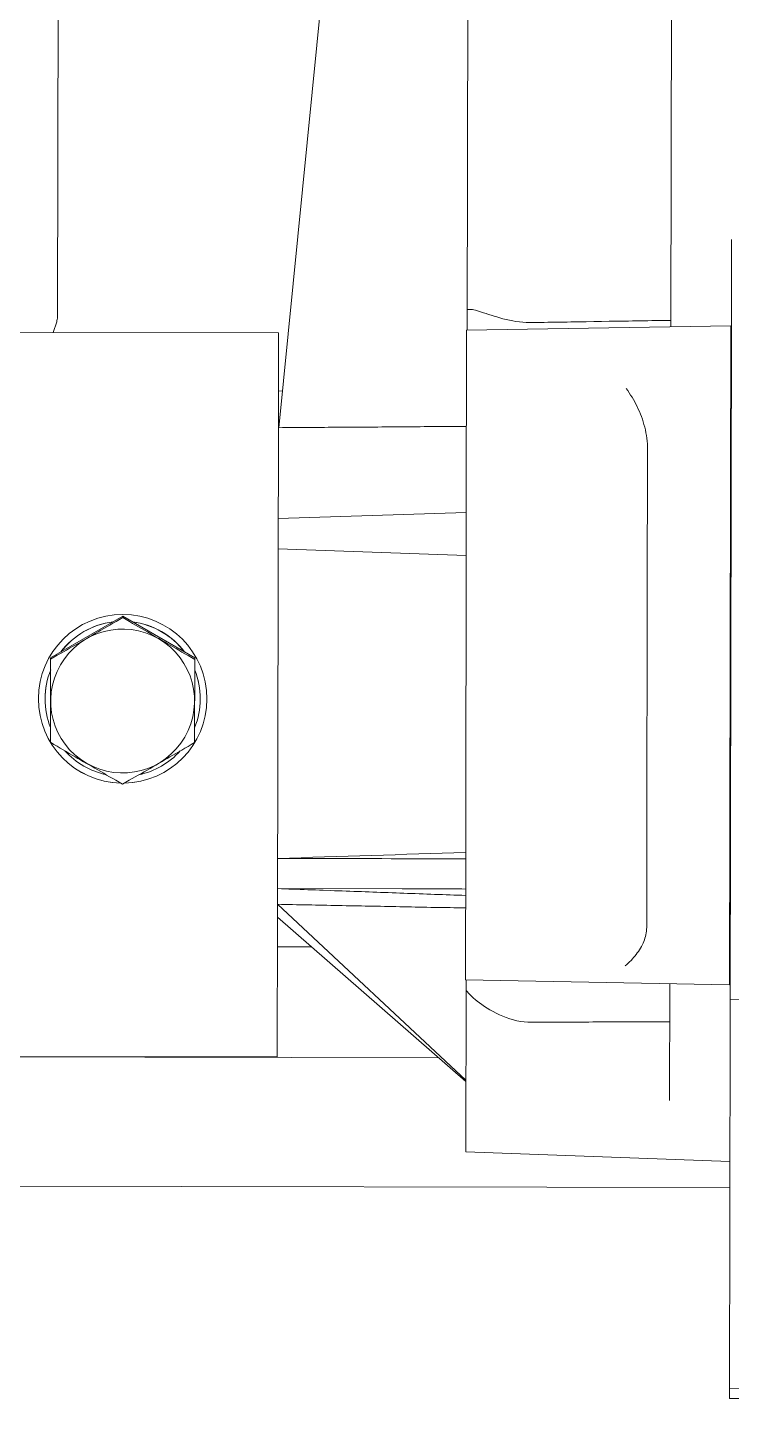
# Model space of a CAD drawing. Extents: x 766778 to 845620, y 133762 to 209800.
# Drawn here: x 786366.8 to 786460.1, y 190182.4 to 190364.5 of the extents above; entities that cross this region are included whole.
import ezdxf

# ---------------------------------------------------------------- set-up
doc = ezdxf.new("R2010")
doc.units = 0
doc.header["$MEASUREMENT"] = 0
doc.layers.get('0').update_dxf_attribs({"color": 1, "linetype": 'CONTINUOUS'})
doc.layers.add('LA-4748_SHOWN', color=2, linetype='CONTINUOUS', lineweight=53)

# ---------------------------------------------------------------- blocks, each defined once
blk = doc.blocks.new('ENGINE')
at = {"layer": 'LA-4748_SHOWN', "color": 252, "lineweight": 5}
for p, q in [((945373.67, 205015.91), (945374.34, 205143.58)), ((945400.67, 205016.23), (945401.31, 205137.69)), ((945348.66, 205003.05), (945358.09, 205094.96)), ((945319.72, 205081.75), (945319.38, 205017.8)), ((945408.74, 205027.78), (945408.68, 205016.53)), ((945373.69, 205018.61), (945374.08, 205018.62)), ((945374.23, 205018.62), (945374.08, 205018.62)), ((945374.4, 205018.6), (945374.23, 205018.62)), ((945374.58, 205018.56), (945374.4, 205018.6)), ((945374.8, 205018.51), (945374.58, 205018.56)), ((945375.03, 205018.45), (945374.8, 205018.51)), ((945375.29, 205018.37), (945375.03, 205018.45)), ((945375.56, 205018.28), (945375.29, 205018.37)), ((945375.86, 205018.18), (945375.56, 205018.28)), ((945376.18, 205018.08), (945375.86, 205018.18)), ((945376.52, 205017.97), (945376.18, 205018.08)), ((945376.87, 205017.85), (945376.52, 205017.97)), ((945377.23, 205017.73), (945376.87, 205017.85)), ((945377.61, 205017.62), (945377.23, 205017.73)), ((945378.01, 205017.5), (945377.61, 205017.62)), ((945264.66, 205016.04), (945348.67, 205015.6)), ((945319.28, 205017.18), (945318.81, 205015.76)), ((945373.46, 204990.59), (945373.59, 205015.9)), ((945373.59, 205015.9), (945408.6, 205016.33)), ((945378.41, 205017.39), (945378.01, 205017.5)), ((945378.83, 205017.28), (945378.41, 205017.39)), ((945379.26, 205017.19), (945378.83, 205017.28)), ((945379.7, 205017.1), (945379.26, 205017.19)), ((945380.14, 205017.02), (945379.7, 205017.1)), ((945380.59, 205016.96), (945380.14, 205017.02)), ((945381.04, 205016.91), (945380.59, 205016.96)), ((945381.48, 205016.88), (945381.04, 205016.91)), ((945381.92, 205016.87), (945381.48, 205016.88)), ((945382.36, 205016.86), (945381.92, 205016.87)), ((945382.87, 205016.87), (945382.36, 205016.86)), ((945383.37, 205016.88), (945382.87, 205016.87)), ((945383.88, 205016.88), (945383.37, 205016.88)), ((945384.38, 205016.89), (945383.88, 205016.88)), ((945384.38, 205016.89), (945385.39, 205016.9)), ((945385.9, 205016.91), (945385.39, 205016.9)), ((945386.41, 205016.92), (945385.9, 205016.91)), ((945386.91, 205016.92), (945386.41, 205016.92)), ((945387.42, 205016.93), (945386.91, 205016.92)), ((945387.93, 205016.93), (945387.42, 205016.93)), ((945388.44, 205016.94), (945387.93, 205016.93)), ((945388.94, 205016.95), (945388.44, 205016.94)), ((945389.45, 205016.95), (945388.94, 205016.95)), ((945389.45, 205016.95), (945390.47, 205016.97)), ((945390.97, 205016.97), (945390.47, 205016.97)), ((945391.48, 205016.98), (945390.97, 205016.97)), ((945391.48, 205016.98), (945392.5, 205016.99)), ((945393.01, 205017), (945392.5, 205016.99)), ((945393.52, 205017), (945393.01, 205017)), ((945394.03, 205017.01), (945393.52, 205017)), ((945394.54, 205017.02), (945394.03, 205017.01)), ((945395.05, 205017.02), (945394.54, 205017.02)), ((945395.56, 205017.03), (945395.05, 205017.02)), ((945396.07, 205017.04), (945395.56, 205017.03)), ((945396.58, 205017.04), (945396.07, 205017.04)), ((945397.09, 205017.05), (945396.58, 205017.04)), ((945397.61, 205017.06), (945397.09, 205017.05)), ((945398.12, 205017.06), (945397.61, 205017.06)), ((945398.63, 205017.07), (945398.12, 205017.06)), ((945399.14, 205017.07), (945398.63, 205017.07)), ((945399.65, 205017.08), (945399.14, 205017.07)), ((945400.17, 205017.09), (945399.65, 205017.08)), ((945400.68, 205017.09), (945400.17, 205017.09)), ((945408.14, 204929.06), (945408.6, 205016.33)), ((945408.21, 204927.17), (945408.68, 205016.53)), ((945348.62, 205005.08), (945348.67, 205015.6)), ((945349.16, 205007.92), (945348.63, 205007.91)), ((945394.72, 205008.1), (945394.92, 205007.81)), ((945394.92, 205007.81), (945395.11, 205007.52)), ((945395.11, 205007.52), (945395.3, 205007.22)), ((945395.3, 205007.22), (945395.48, 205006.92)), ((945395.48, 205006.92), (945395.66, 205006.62)), ((945395.66, 205006.62), (945395.83, 205006.31)), ((945348.26, 204938.11), (945348.62, 205005.08)), ((945395.83, 205006.31), (945395.99, 205006)), ((945395.99, 205006), (945396.15, 205005.68)), ((945396.15, 205005.68), (945396.3, 205005.35)), ((945396.3, 205005.35), (945396.45, 205005.02)), ((945396.45, 205005.02), (945396.59, 205004.69)), ((945349.17, 205003.06), (945348.66, 205003.05)), ((945349.67, 205003.06), (945349.17, 205003.06)), ((945350.17, 205003.06), (945349.67, 205003.06)), ((945350.68, 205003.06), (945350.17, 205003.06)), ((945351.18, 205003.06), (945350.68, 205003.06)), ((945351.69, 205003.07), (945351.18, 205003.06)), ((945352.19, 205003.07), (945351.69, 205003.07)), ((945352.69, 205003.07), (945352.19, 205003.07)), ((945353.2, 205003.07), (945352.69, 205003.07)), ((945353.7, 205003.07), (945353.2, 205003.07)), ((945353.7, 205003.07), (945354.71, 205003.08)), ((945355.22, 205003.08), (945354.71, 205003.08)), ((945355.73, 205003.08), (945355.22, 205003.08)), ((945356.23, 205003.08), (945355.73, 205003.08)), ((945356.74, 205003.08), (945356.23, 205003.08)), ((945357.24, 205003.09), (945356.74, 205003.08)), ((945357.75, 205003.09), (945357.24, 205003.09)), ((945358.26, 205003.09), (945357.75, 205003.09)), ((945358.76, 205003.09), (945358.26, 205003.09)), ((945358.76, 205003.09), (945359.78, 205003.1)), ((945360.28, 205003.1), (945359.78, 205003.1)), ((945360.79, 205003.1), (945360.28, 205003.1)), ((945361.3, 205003.1), (945360.79, 205003.1)), ((945361.8, 205003.1), (945361.3, 205003.1)), ((945362.31, 205003.11), (945361.8, 205003.1)), ((945362.82, 205003.11), (945362.31, 205003.11)), ((945363.33, 205003.11), (945362.82, 205003.11)), ((945363.84, 205003.11), (945363.33, 205003.11)), ((945364.35, 205003.11), (945363.84, 205003.11)), ((945364.85, 205003.11), (945364.35, 205003.11)), ((945365.36, 205003.12), (945364.85, 205003.11)), ((945365.87, 205003.12), (945365.36, 205003.12)), ((945366.38, 205003.12), (945365.87, 205003.12)), ((945366.89, 205003.12), (945366.38, 205003.12)), ((945367.4, 205003.12), (945366.89, 205003.12)), ((945367.91, 205003.13), (945367.4, 205003.12)), ((945368.42, 205003.13), (945367.91, 205003.13)), ((945368.93, 205003.13), (945368.42, 205003.13)), ((945369.44, 205003.13), (945368.93, 205003.13)), ((945369.95, 205003.13), (945369.44, 205003.13)), ((945370.46, 205003.13), (945369.95, 205003.13)), ((945370.97, 205003.14), (945370.46, 205003.13)), ((945370.97, 205003.14), (945371.99, 205003.14)), ((945372.5, 205003.14), (945371.99, 205003.14)), ((945373.01, 205003.14), (945372.5, 205003.14)), ((945373.53, 205003.14), (945373.01, 205003.14)), ((945396.59, 205004.69), (945396.72, 205004.35)), ((945396.72, 205004.35), (945396.84, 205004.01)), ((945396.84, 205004.01), (945396.95, 205003.66)), ((945396.95, 205003.66), (945397.05, 205003.3)), ((945397.05, 205003.3), (945397.15, 205002.95)), ((945397.15, 205002.95), (945397.23, 205002.59)), ((945397.23, 205002.59), (945397.3, 205002.22)), ((945397.3, 205002.22), (945397.37, 205001.86)), ((945397.37, 205001.86), (945397.42, 205001.49)), ((945397.42, 205001.49), (945397.46, 205001.11)), ((945397.4, 204980.21), (945397.51, 204999.97)), ((945397.46, 205001.11), (945397.49, 205000.73)), ((945397.49, 205000.73), (945397.5, 205000.35)), ((945397.5, 205000.35), (945397.51, 204999.97)), ((945373.47, 204991.72), (945348.54, 204991.01)), ((945373.43, 204986), (945373.46, 204990.59)), ((945373.44, 204986.03), (945348.52, 204987.01)), ((945373.43, 204986), (945373.25, 204951.62)), ((945397.24, 204949.16), (945397.4, 204980.21)), ((945327.9, 204978.16), (945318.32, 204972.7)), ((945327.02, 204977.47), (945327.46, 204977.72)), ((945327.46, 204977.72), (945327.9, 204977.97)), ((945337.42, 204972.6), (945327.9, 204978.16)), ((945327.9, 204978.16), (945327.9, 204977.97)), ((945327.9, 204977.97), (945328.35, 204977.71)), ((945328.35, 204977.71), (945328.78, 204977.46)), ((945323.87, 204975.66), (945324.25, 204975.87)), ((945324.25, 204975.87), (945324.63, 204976.09)), ((945324.63, 204976.09), (945325.01, 204976.31)), ((945325.01, 204976.31), (945325.4, 204976.54)), ((945325.4, 204976.54), (945325.79, 204976.76)), ((945325.79, 204976.76), (945326.19, 204976.99)), ((945326.19, 204976.99), (945326.6, 204977.23)), ((945326.6, 204977.23), (945327.02, 204977.47)), ((945328.78, 204977.46), (945329.19, 204977.21)), ((945329.19, 204977.21), (945329.6, 204976.97)), ((945329.6, 204976.97), (945330, 204976.74)), ((945330, 204976.74), (945330.39, 204976.51)), ((945330.39, 204976.51), (945330.77, 204976.28)), ((945330.77, 204976.28), (945331.16, 204976.06)), ((945331.16, 204976.06), (945331.54, 204975.84)), ((945331.54, 204975.84), (945331.91, 204975.61)), ((945320.43, 204973.7), (945320.82, 204973.93)), ((945320.82, 204973.93), (945321.21, 204974.15)), ((945321.21, 204974.15), (945321.6, 204974.36)), ((945321.6, 204974.36), (945321.98, 204974.58)), ((945321.98, 204974.58), (945322.36, 204974.8)), ((945322.36, 204974.8), (945322.74, 204975.01)), ((945322.74, 204975.01), (945323.11, 204975.23)), ((945323.11, 204975.23), (945323.49, 204975.44)), ((945323.49, 204975.44), (945323.87, 204975.66)), ((945331.91, 204975.61), (945332.29, 204975.39)), ((945332.29, 204975.39), (945332.66, 204975.18)), ((945332.66, 204975.18), (945333.04, 204974.96)), ((945333.04, 204974.96), (945333.41, 204974.74)), ((945333.41, 204974.74), (945333.79, 204974.52)), ((945333.79, 204974.52), (945334.17, 204974.3)), ((945334.17, 204974.3), (945334.55, 204974.07)), ((945334.55, 204974.07), (945334.94, 204973.85)), ((945334.94, 204973.85), (945335.33, 204973.62)), ((945318.27, 204961.49), (945318.32, 204972.51)), ((945318.32, 204972.51), (945318.77, 204972.76)), ((945318.32, 204972.7), (945318.32, 204972.51)), ((945318.77, 204972.76), (945319.2, 204973.01)), ((945319.2, 204973.01), (945319.62, 204973.25)), ((945319.62, 204973.25), (945320.03, 204973.48)), ((945320.03, 204973.48), (945320.43, 204973.7)), ((945335.33, 204973.62), (945335.73, 204973.39)), ((945335.73, 204973.39), (945336.13, 204973.16)), ((945336.13, 204973.16), (945336.55, 204972.92)), ((945336.55, 204972.92), (945336.98, 204972.67)), ((945336.98, 204972.67), (945337.42, 204972.41)), ((945337.42, 204972.41), (945337.37, 204961.38)), ((945337.42, 204972.6), (945337.42, 204972.41)), ((945317.56, 204967.26), (945317.56, 204967.28)), ((945338.13, 204967.15), (945338.13, 204967.17)), ((945318.71, 204961.22), (945318.27, 204961.49)), ((945319.14, 204960.97), (945318.71, 204961.22)), ((945336.92, 204961.13), (945336.49, 204960.88)), ((945337.37, 204961.38), (945336.92, 204961.13)), ((945319.56, 204960.72), (945319.14, 204960.97)), ((945319.96, 204960.48), (945319.56, 204960.72)), ((945320.36, 204960.25), (945319.96, 204960.48)), ((945320.75, 204960.02), (945320.36, 204960.25)), ((945321.14, 204959.79), (945320.75, 204960.02)), ((945321.52, 204959.57), (945321.14, 204959.79)), ((945321.9, 204959.35), (945321.52, 204959.57)), ((945322.27, 204959.13), (945321.9, 204959.35)), ((945333.71, 204959.28), (945333.33, 204959.07)), ((945334.09, 204959.5), (945333.71, 204959.28)), ((945334.48, 204959.72), (945334.09, 204959.5)), ((945334.86, 204959.95), (945334.48, 204959.72)), ((945335.26, 204960.17), (945334.86, 204959.95)), ((945335.66, 204960.4), (945335.26, 204960.17)), ((945336.07, 204960.64), (945335.66, 204960.4)), ((945336.49, 204960.88), (945336.07, 204960.64)), ((945322.65, 204958.91), (945322.27, 204959.13)), ((945323.03, 204958.69), (945322.65, 204958.91)), ((945323.4, 204958.47), (945323.03, 204958.69)), ((945323.78, 204958.25), (945323.4, 204958.47)), ((945324.15, 204958.03), (945323.78, 204958.25)), ((945324.53, 204957.81), (945324.15, 204958.03)), ((945324.91, 204957.59), (945324.53, 204957.81)), ((945325.3, 204957.36), (945324.91, 204957.59)), ((945330.68, 204957.56), (945330.29, 204957.33)), ((945331.06, 204957.77), (945330.68, 204957.56)), ((945331.44, 204957.99), (945331.06, 204957.77)), ((945331.82, 204958.21), (945331.44, 204957.99)), ((945332.2, 204958.42), (945331.82, 204958.21)), ((945332.58, 204958.64), (945332.2, 204958.42)), ((945332.95, 204958.85), (945332.58, 204958.64)), ((945333.33, 204959.07), (945332.95, 204958.85)), ((945325.69, 204957.13), (945325.3, 204957.36)), ((945326.09, 204956.9), (945325.69, 204957.13)), ((945326.49, 204956.67), (945326.09, 204956.9)), ((945326.91, 204956.43), (945326.49, 204956.67)), ((945327.34, 204956.18), (945326.91, 204956.43)), ((945327.79, 204955.92), (945327.34, 204956.18)), ((945328.23, 204956.17), (945327.79, 204955.92)), ((945328.67, 204956.42), (945328.23, 204956.17)), ((945329.09, 204956.66), (945328.67, 204956.42)), ((945329.49, 204956.89), (945329.09, 204956.66)), ((945329.89, 204957.11), (945329.49, 204956.89)), ((945330.29, 204957.33), (945329.89, 204957.11)), ((945373.24, 204948.43), (945373.25, 204951.62)), ((945373.14, 204929.86), (945373.24, 204948.43)), ((945397.18, 204936.69), (945397.24, 204949.16)), ((945353.03, 204945.98), (945348.3, 204946.01)), ((945348.79, 204941.99), (945348.28, 204942.01)), ((945364.81, 204941.92), (945348.28, 204942.01)), ((945349.29, 204941.97), (945348.79, 204941.99)), ((945349.79, 204941.95), (945349.29, 204941.97)), ((945350.3, 204941.93), (945349.79, 204941.95)), ((945350.8, 204941.91), (945350.3, 204941.93)), ((945351.3, 204941.89), (945350.8, 204941.91)), ((945351.81, 204941.87), (945351.3, 204941.89)), ((945352.31, 204941.85), (945351.81, 204941.87)), ((945352.82, 204941.83), (945352.31, 204941.85)), ((945353.32, 204941.81), (945352.82, 204941.83)), ((945353.83, 204941.79), (945353.32, 204941.81)), ((945354.33, 204941.77), (945353.83, 204941.79)), ((945354.33, 204941.77), (945355.34, 204941.73)), ((945355.85, 204941.71), (945355.34, 204941.73)), ((945356.36, 204941.69), (945355.85, 204941.71)), ((945356.86, 204941.67), (945356.36, 204941.69)), ((945357.37, 204941.65), (945356.86, 204941.67)), ((945357.88, 204941.63), (945357.37, 204941.65)), ((945358.38, 204941.61), (945357.88, 204941.63)), ((945358.89, 204941.59), (945358.38, 204941.61)), ((945359.4, 204941.57), (945358.89, 204941.59)), ((945359.91, 204941.55), (945359.4, 204941.57)), ((945360.41, 204941.53), (945359.91, 204941.55)), ((945360.92, 204941.51), (945360.41, 204941.53)), ((945361.43, 204941.49), (945360.92, 204941.51)), ((945361.94, 204941.47), (945361.43, 204941.49)), ((945362.45, 204941.45), (945361.94, 204941.47)), ((945362.96, 204941.43), (945362.45, 204941.45)), ((945363.47, 204941.41), (945362.96, 204941.43)), ((945363.98, 204941.38), (945363.47, 204941.41)), ((945364.49, 204941.36), (945363.98, 204941.38)), ((945365, 204941.34), (945364.49, 204941.36)), ((945365.51, 204941.32), (945365, 204941.34)), ((945366.02, 204941.3), (945365.51, 204941.32)), ((945366.53, 204941.28), (945366.02, 204941.3)), ((945367.04, 204941.26), (945366.53, 204941.28)), ((945367.56, 204941.24), (945367.04, 204941.26)), ((945368.07, 204941.22), (945367.56, 204941.24)), ((945368.58, 204941.2), (945368.07, 204941.22)), ((945369.09, 204941.18), (945368.58, 204941.2)), ((945369.6, 204941.16), (945369.09, 204941.18)), ((945370.12, 204941.14), (945369.6, 204941.16)), ((945370.63, 204941.12), (945370.12, 204941.14)), ((945371.14, 204941.1), (945370.63, 204941.12)), ((945371.66, 204941.08), (945371.14, 204941.1)), ((945372.17, 204941.06), (945371.66, 204941.08)), ((945348.78, 204939.92), (945348.27, 204939.93)), ((945373.15, 204916.55), (945348.27, 204939.93)), ((945349.28, 204939.91), (945348.78, 204939.92)), ((945349.78, 204939.9), (945349.28, 204939.91)), ((945350.28, 204939.89), (945349.78, 204939.9)), ((945350.79, 204939.87), (945350.28, 204939.89)), ((945351.29, 204939.86), (945350.79, 204939.87)), ((945351.8, 204939.85), (945351.29, 204939.86)), ((945352.3, 204939.84), (945351.8, 204939.85)), ((945352.81, 204939.83), (945352.3, 204939.84)), ((945353.31, 204939.82), (945352.81, 204939.83)), ((945353.82, 204939.8), (945353.31, 204939.82)), ((945354.32, 204939.79), (945353.82, 204939.8)), ((945354.83, 204939.78), (945354.32, 204939.79)), ((945355.33, 204939.77), (945354.83, 204939.78)), ((945355.84, 204939.76), (945355.33, 204939.77)), ((945356.35, 204939.74), (945355.84, 204939.76)), ((945356.85, 204939.73), (945356.35, 204939.74)), ((945357.36, 204939.72), (945356.85, 204939.73)), ((945357.87, 204939.71), (945357.36, 204939.72)), ((945358.37, 204939.7), (945357.87, 204939.71)), ((945358.88, 204939.69), (945358.37, 204939.7)), ((945359.39, 204939.67), (945358.88, 204939.69)), ((945359.9, 204939.66), (945359.39, 204939.67)), ((945360.41, 204939.65), (945359.9, 204939.66)), ((945360.91, 204939.64), (945360.41, 204939.65)), ((945361.42, 204939.63), (945360.91, 204939.64)), ((945361.93, 204939.62), (945361.42, 204939.63)), ((945362.44, 204939.6), (945361.93, 204939.62)), ((945362.95, 204939.59), (945362.44, 204939.6)), ((945363.46, 204939.58), (945362.95, 204939.59)), ((945363.97, 204939.57), (945363.46, 204939.58)), ((945364.48, 204939.56), (945363.97, 204939.57)), ((945364.99, 204939.55), (945364.48, 204939.56)), ((945365.5, 204939.53), (945364.99, 204939.55)), ((945366.01, 204939.52), (945365.5, 204939.53)), ((945366.52, 204939.51), (945366.01, 204939.52)), ((945367.03, 204939.5), (945366.52, 204939.51)), ((945367.55, 204939.49), (945367.03, 204939.5)), ((945368.06, 204939.48), (945367.55, 204939.49)), ((945368.57, 204939.46), (945368.06, 204939.48)), ((945369.08, 204939.45), (945368.57, 204939.46)), ((945369.6, 204939.44), (945369.08, 204939.45)), ((945370.11, 204939.43), (945369.6, 204939.44)), ((945370.62, 204939.42), (945370.11, 204939.43)), ((945371.13, 204939.41), (945370.62, 204939.42)), ((945371.65, 204939.39), (945371.13, 204939.41)), ((945372.16, 204939.38), (945371.65, 204939.39)), ((945372.16, 204939.38), (945373.19, 204939.36)), ((945372.68, 204941.04), (945372.17, 204941.06)), ((945373.2, 204941.02), (945372.68, 204941.04)), ((945348.17, 204919.72), (945348.26, 204938.11)), ((945348.26, 204938.24), (945373.15, 204916.37)), ((945348.43, 204938.1), (945348.26, 204938.11)), ((945397.07, 204935.74), (945397.02, 204935.5)), ((945397.12, 204935.97), (945397.07, 204935.74)), ((945397.15, 204936.21), (945397.12, 204935.97)), ((945397.17, 204936.45), (945397.15, 204936.21)), ((945397.18, 204936.69), (945397.17, 204936.45)), ((945348.24, 204934.31), (945352.76, 204934.29)), ((945396.34, 204933.94), (945396.21, 204933.73)), ((945396.47, 204934.16), (945396.34, 204933.94)), ((945396.58, 204934.37), (945396.47, 204934.16)), ((945396.69, 204934.6), (945396.58, 204934.37)), ((945396.79, 204934.82), (945396.69, 204934.6)), ((945396.87, 204935.04), (945396.79, 204934.82)), ((945396.95, 204935.27), (945396.87, 204935.04)), ((945397.02, 204935.5), (945396.95, 204935.27)), ((945394.71, 204931.97), (945394.52, 204931.8)), ((945394.9, 204932.16), (945394.71, 204931.97)), ((945395.09, 204932.34), (945394.9, 204932.16)), ((945395.27, 204932.53), (945395.09, 204932.34)), ((945395.44, 204932.72), (945395.27, 204932.53)), ((945395.61, 204932.92), (945395.44, 204932.72)), ((945395.77, 204933.12), (945395.61, 204932.92)), ((945395.92, 204933.32), (945395.77, 204933.12)), ((945396.07, 204933.52), (945395.92, 204933.32)), ((945396.21, 204933.73), (945396.07, 204933.52)), ((945394.52, 204931.8), (945394.32, 204931.62)), ((945373.1, 204907.06), (945373.22, 204929.86)), ((945373.14, 204929.86), (945408.14, 204929.06)), ((945373.22, 204928.52), (945373.21, 204928.57)), ((945373.25, 204928.45), (945373.22, 204928.52)), ((945373.31, 204928.36), (945373.25, 204928.45)), ((945373.39, 204928.25), (945373.31, 204928.36)), ((945400.14, 204913.76), (945400.22, 204929.24)), ((945373.49, 204928.12), (945373.39, 204928.25)), ((945373.63, 204927.98), (945373.49, 204928.12)), ((945373.79, 204927.81), (945373.63, 204927.98)), ((945373.98, 204927.63), (945373.79, 204927.81)), ((945374.19, 204927.43), (945373.98, 204927.63)), ((945374.43, 204927.23), (945374.19, 204927.43)), ((945374.69, 204927.01), (945374.43, 204927.23)), ((945374.99, 204926.79), (945374.69, 204927.01)), ((945375.3, 204926.55), (945374.99, 204926.79)), ((945375.64, 204926.32), (945375.3, 204926.55)), ((945408.21, 204927.17), (945408.19, 204924.06)), ((945408.21, 204927.17), (945498.2, 204925.13)), ((945376, 204926.08), (945375.64, 204926.32)), ((945376.38, 204925.85), (945376, 204926.08)), ((945376.78, 204925.62), (945376.38, 204925.85)), ((945377.19, 204925.4), (945376.78, 204925.62)), ((945377.62, 204925.2), (945377.19, 204925.4)), ((945378.06, 204925), (945377.62, 204925.2)), ((945378.52, 204924.82), (945378.06, 204925)), ((945378.99, 204924.66), (945378.52, 204924.82)), ((945379.47, 204924.52), (945378.99, 204924.66)), ((945379.95, 204924.41), (945379.47, 204924.52)), ((945380.44, 204924.32), (945379.95, 204924.41)), ((945380.92, 204924.25), (945380.44, 204924.32)), ((945381.4, 204924.22), (945380.92, 204924.25)), ((945381.88, 204924.2), (945381.4, 204924.22)), ((945382.38, 204924.2), (945381.88, 204924.2)), ((945382.89, 204924.2), (945382.38, 204924.2)), ((945383.39, 204924.2), (945382.89, 204924.2)), ((945383.9, 204924.2), (945383.39, 204924.2)), ((945384.4, 204924.2), (945383.9, 204924.2)), ((945384.91, 204924.2), (945384.4, 204924.2)), ((945385.41, 204924.2), (945384.91, 204924.2)), ((945385.92, 204924.2), (945385.41, 204924.2)), ((945386.43, 204924.2), (945385.92, 204924.2)), ((945386.93, 204924.2), (945386.43, 204924.2)), ((945387.44, 204924.2), (945386.93, 204924.2)), ((945387.95, 204924.2), (945387.44, 204924.2)), ((945388.45, 204924.2), (945387.95, 204924.2)), ((945388.96, 204924.2), (945388.45, 204924.2)), ((945389.47, 204924.2), (945388.96, 204924.2)), ((945389.98, 204924.2), (945389.47, 204924.2)), ((945390.49, 204924.2), (945389.98, 204924.2)), ((945391, 204924.2), (945390.49, 204924.2)), ((945391.5, 204924.2), (945391, 204924.2)), ((945392.01, 204924.2), (945391.5, 204924.2)), ((945392.52, 204924.2), (945392.01, 204924.2)), ((945393.03, 204924.2), (945392.52, 204924.2)), ((945393.54, 204924.2), (945393.03, 204924.2)), ((945394.05, 204924.2), (945393.54, 204924.2)), ((945394.56, 204924.2), (945394.05, 204924.2)), ((945395.07, 204924.2), (945394.56, 204924.2)), ((945395.58, 204924.2), (945395.07, 204924.2)), ((945396.09, 204924.2), (945395.58, 204924.2)), ((945396.61, 204924.2), (945396.09, 204924.2)), ((945397.12, 204924.2), (945396.61, 204924.2)), ((945397.63, 204924.2), (945397.12, 204924.2)), ((945398.14, 204924.2), (945397.63, 204924.2)), ((945398.65, 204924.2), (945398.14, 204924.2)), ((945399.16, 204924.2), (945398.65, 204924.2)), ((945399.68, 204924.2), (945399.16, 204924.2)), ((945400.19, 204924.2), (945399.68, 204924.2)), ((945407.93, 204874.28), (945408.19, 204924.06)), ((945260.38, 204920.11), (945369.55, 204919.54)), ((945264.16, 204920.16), (945348.17, 204919.72)), ((945373.1, 204907.06), (945408.09, 204905.65)), ((945254.86, 204903.03), (945408.07, 204902.22)), ((945497.92, 204873.45), (945407.94, 204875.65)), ((945407.93, 204874.28), (945497.92, 204873.43))]:
    blk.add_line(p, q, dxfattribs=at)
blk.add_arc((945317.38, 205017.81), 2, 341.6989, 359.6986, dxfattribs=at)
for centre, major_axis, ratio, start_param, end_param in [((945327.85, 204967.22), (-11.17, 0.06), 0.999934, 3.141593, 6.283185), ((945327.84, 204966.93), (9.53, -0.05), 0.999934, 5.759587, 8.901179), ((945327.85, 204967.22), (10.28, -0.05), 0.999934, 1.694608, 2.494183), ((945327.85, 204967.21), (10.28, -0.05), 0.999934, 1.698353, 2.490437), ((945327.85, 204967.22), (10.28, -0.05), 0.999934, 0.64741, 1.446985), ((945327.85, 204967.21), (10.28, -0.05), 0.999934, 0.651156, 1.443239), ((945327.84, 204966.93), (-9.53, 0.05), 0.999934, 5.759587, 8.901179), ((945327.85, 204967.22), (-10.28, 0.05), 0.999934, 5.902841, 6.283185), ((945327.85, 204967.21), (-10.28, 0.05), 0.999934, 5.902841, 6.283185), ((945327.85, 204967.22), (10.28, -0.05), 0.999934, 0, 0.380345), ((945327.85, 204967.21), (10.28, -0.05), 0.999934, 0, 0.380345), ((945327.85, 204967.22), (-11.17, 0.06), 0.999934, 0.000658, 1.550256), ((945327.85, 204967.22), (-11.17, 0.06), 0.999934, 0, 1.551451), ((945327.85, 204967.21), (-10.28, 0.05), 0.999934, 0, 0.380345), ((945327.85, 204967.22), (11.17, -0.06), 0.999934, 4.731734, 6.283185), ((945327.85, 204967.22), (11.17, -0.06), 0.999934, 4.732929, 6.282527), ((945327.85, 204967.21), (10.28, -0.05), 0.999934, 5.902841, 6.283185), ((945327.85, 204967.21), (-10.28, 0.05), 0.999934, 0.73363, 1.360496), ((945327.85, 204967.21), (-10.28, 0.05), 0.999934, 1.781097, 2.407963), ((945622.01, 205175.53), (-6830.43, -201.81), 0.032418, 1.529757, 1.533409), ((945121.24, 204947.22), (332.97, -1.77), 0.000045, 5.482376, 5.570769), ((945133.02, 204943.47), (-324.64, 1.95), 0.000709, 2.365988, 2.403645)]:
    blk.add_ellipse(centre, major_axis=major_axis, ratio=ratio, start_param=start_param, end_param=end_param, dxfattribs=at)

msp = doc.modelspace()

# ---------------------------------------------------------------- block references
at = {"color": 7, "linetype": 'Continuous', "rotation": 0.1984573570547499}
msp.add_blockref('ENGINE', (-158232.80366, -17964.77499), dxfattribs=at)

doc.saveas('drawing.dxf')
